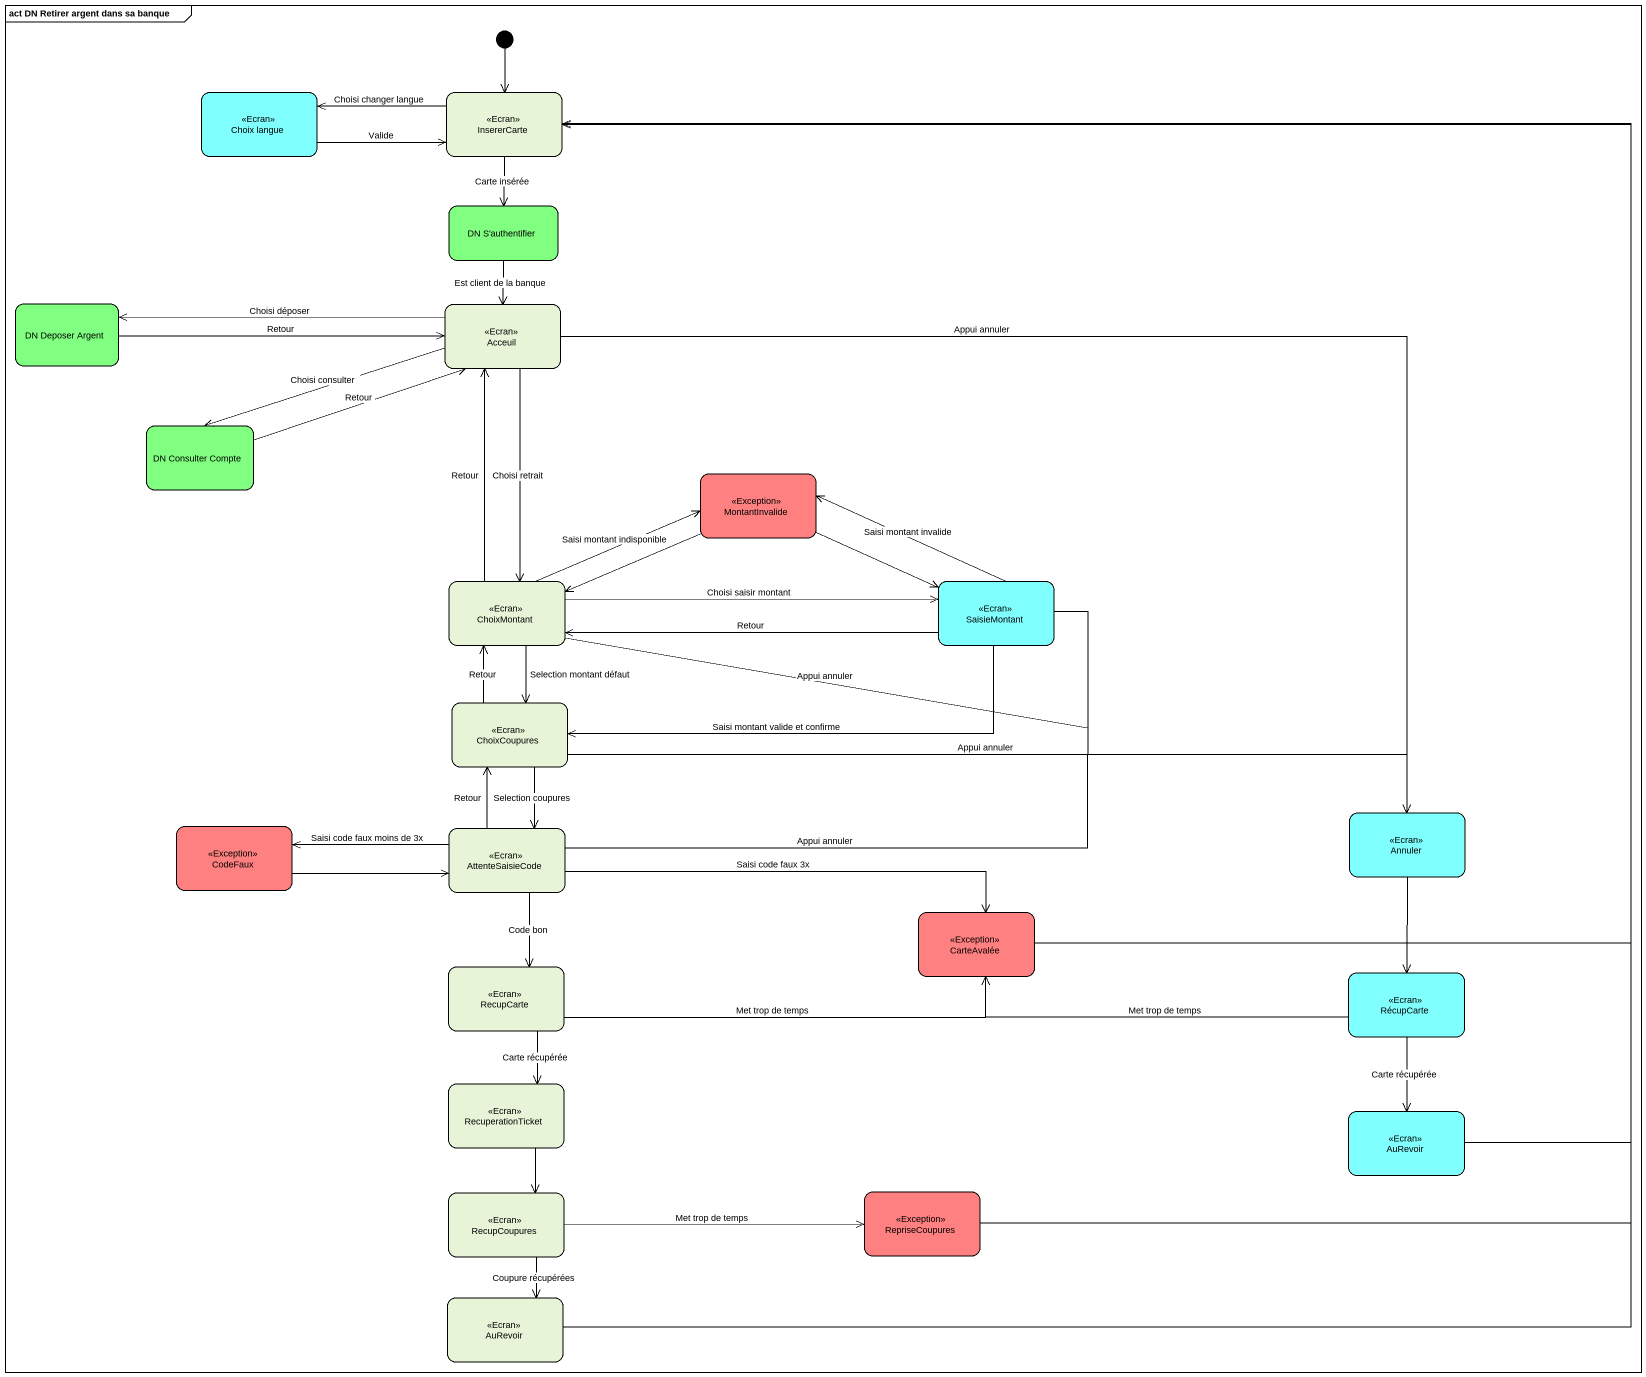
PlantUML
@startuml
mainframe act DN Retirer argent dans sa banque
hide empty description
state "Choix langue" as Choix_langue <<Ecran>> #80FFFF
state InsererCarte <<Ecran>>
state "DN S'authentifier" as DN_S_authentifier #80FF80
state "DN Deposer Argent" as DN_Deposer_Argent #80FF80
state Acceuil <<Ecran>>
state "DN Consulter Compte" as DN_Consulter_Compte #80FF80
state MontantInvalide <<Exception>> #FF8080
state ChoixMontant <<Ecran>>
state SaisieMontant <<Ecran>> #80FFFF
state ChoixCoupures <<Ecran>>
state CodeFaux <<Exception>> #FF8080
state AttenteSaisieCode <<Ecran>>
state Annuler <<Ecran>> #80FFFF
state CarteAvalée <<Exception>> #FF8080
state RecupCarte <<Ecran>>
state RécupCarte <<Ecran>> #80FFFF
state RecuperationTicket <<Ecran>>
state AuRevoir <<Ecran>> #80FFFF
state RecupCoupures <<Ecran>>
state RepriseCoupures <<Exception>> #FF8080
state "AuRevoir" as AuRevoir_2 <<Ecran>>
[*] --> InsererCarte
Choix_langue -right-> InsererCarte : Valide
InsererCarte -left-> Choix_langue : Choisi changer langue
InsererCarte --> DN_S_authentifier : Carte insérée
DN_S_authentifier --> Acceuil : Est client de la banque
DN_Deposer_Argent -right-> Acceuil : Retour
Acceuil -left-> DN_Deposer_Argent : Choisi déposer
Acceuil -left-> DN_Consulter_Compte : Choisi consulter
Acceuil --> ChoixMontant : Choisi retrait
Acceuil -right-> Annuler : Appui annuler
DN_Consulter_Compte -right-> Acceuil : Retour
MontantInvalide -left-> ChoixMontant
MontantInvalide -right-> SaisieMontant
ChoixMontant -up-> Acceuil : Retour
ChoixMontant -right-> MontantInvalide : Saisi montant indisponible
ChoixMontant -right-> SaisieMontant : Choisi saisir montant
ChoixMontant --> ChoixCoupures : Selection montant défaut
ChoixMontant -right-> Annuler : Appui annuler
SaisieMontant -left-> MontantInvalide : Saisi montant invalide
SaisieMontant -left-> ChoixMontant : Retour
SaisieMontant -left-> ChoixCoupures : Saisi montant valide et confirme
SaisieMontant -right-> Annuler
ChoixCoupures -up-> ChoixMontant : Retour
ChoixCoupures --> AttenteSaisieCode : Selection coupures
ChoixCoupures -right-> Annuler : Appui annuler
CodeFaux -right-> AttenteSaisieCode
AttenteSaisieCode -up-> ChoixCoupures : Retour
AttenteSaisieCode -left-> CodeFaux : Saisi code faux moins de 3x
AttenteSaisieCode -right-> Annuler : Appui annuler
AttenteSaisieCode -right-> CarteAvalée : Saisi code faux 3x
AttenteSaisieCode --> RecupCarte : Code bon
Annuler --> RécupCarte
CarteAvalée -up-> InsererCarte
RecupCarte -right-> CarteAvalée : Met trop de temps
RecupCarte --> RecuperationTicket : Carte récupérée
RécupCarte -left-> CarteAvalée : Met trop de temps
RécupCarte --> AuRevoir : Carte récupérée
RecuperationTicket --> RecupCoupures
AuRevoir -up-> InsererCarte
RecupCoupures -right-> RepriseCoupures : Met trop de temps
RecupCoupures --> AuRevoir_2 : Coupure récupérées
RepriseCoupures -up-> InsererCarte
AuRevoir_2 -up-> InsererCarte
@enduml
